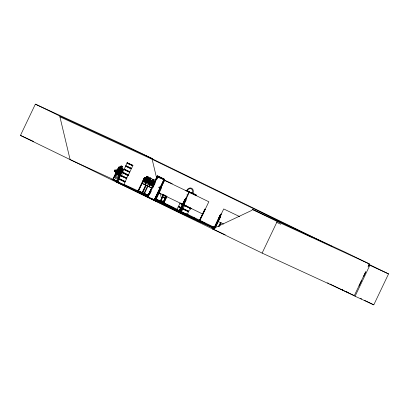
<?xml version="1.0" encoding="UTF-8"?>
<svg xmlns="http://www.w3.org/2000/svg" width="409" height="409" viewBox="0 0 409 409"><rect width="100%" height="100%" fill="white"/><g stroke="black" fill="none" stroke-linecap="round" stroke-linejoin="round"><path stroke-width="0.61" d="M158.943 187.424L159.265 187M159.377 187.695L159.346 187.368M159.438 187.414L159.316 187.066M159.786 187.496C158.447 186.714 160.272 188.074 159.326 187.67M142.409 193.017L143.068 193.299L142.327 193.017L142.45 192.762L142.869 193.14M137.935 190.86L142.588 193.14L142.792 192.654L142.281 192.409M142.951 192.966L143.063 193.309M117.91 182.071L117.772 181.724L117.726 181.979M178.968 211.76L184.873 199.382L185.313 199.592L184.873 199.382L179.024 211.816L179.674 211.54L179.326 211.934M118.63 173.14L118.733 172.869L118.533 173.089M197.987 221.008L200.819 222.317M200.891 222.097L198.043 220.758L198.12 221.075M162.496 202.68L162.409 202.332L165.21 203.897M165.2 203.881L162.342 202.537M165.282 203.682L165.348 204.004L162.286 202.588M142.158 183.447L142.409 181.708M145.031 184.827L145.282 183.084L147.235 179.004L147.976 178.687M145.093 184.791L145.338 183.099M116.718 171.289L116.458 173.022L119.965 174.684L121.202 173.416L123.15 169.326L122.869 168.528L121.913 168.079M116.519 172.987L116.764 171.299M161.166 202.823L161.126 202.516L164.837 204.638L155.578 200.129M162.992 195.19L162.639 196.887L165.451 198.258L166.621 196.959M218.268 220.124L218.611 218.472M180.057 211.013L180.308 208.738L178.201 211.335L178.753 211.606L180.369 208.769M179.73 212.128L180.185 212.343L186.064 199.955L180.103 212.307C179.49 212.752 182.312 204.638 178.457 211.443L180.318 208.743M179.771 211.473L180.538 208.846M179.796 212.092L180.497 208.83M179.658 210.819L180.446 208.805M70.138 159.612L20.45 135.42L35.368 104.147L127.598 146.611L152.419 158.702L152.143 159.285L156.575 177.884M118.349 181.811L70.103 159.597L59.913 116.816L60.189 116.233L152.419 158.702M114.321 171.376L114.995 169.955L116.493 170.665M115.742 172.112L115.246 173.15L115.553 173.891L119.566 175.798L121.279 176.034M116.969 169.643L115.307 173.155L115.594 173.851L119.581 175.742L121.248 175.972M112.94 179.162C112.148 180.021 113.62 178.615 113.145 179.817L118.988 167.404L118.61 167.225M112.71 179.607L118.656 167.199L119.402 166.887L120.42 167.368M119.648 172.879L118.145 172.163L117.429 173.692L116.396 173.201L115.66 173.518L113.712 177.603L113.462 179.341L116.974 181.008L118.211 179.74L120.164 175.645L119.883 174.853L118.912 174.392L119.648 172.879L118.85 174.428L119.356 175.287L117.996 178.135L116.667 178.994L115.272 178.334L115.108 176.76L116.463 173.917L117.455 173.764L118.17 172.235M112.843 179.699L112.189 179.249M113.135 179.807L113.38 179.372M120.435 167.439L121.136 165.839L122.639 166.555L121.841 168.104L122.347 168.968L120.987 171.811L119.663 172.675L118.267 172.01L118.099 170.441L119.459 167.598L120.445 167.445L121.171 165.921M118.845 170.793L120.205 167.951L121.596 168.61L120.241 171.458L117.347 170.134L116.483 170.66M185.737 199.791L179.479 212.557L115.987 181.652L116.171 181.264L116.81 181.555L119.704 175.338M116.432 181.847L116.616 181.458L147.45 196.126L147.26 196.509L116.545 181.908L117.26 180.384M121.555 171.381L122.628 169.132L123.037 169.326M121.585 171.397L122.659 169.147M117.127 181.703L117.291 181.228L117.189 181.734M120.088 175.517L117.163 181.724L112.685 179.597M123.083 169.316L121.156 173.38L119.955 174.617M123.717 184.74L117.991 182.01L119.259 179.341L124.996 182.077L123.697 184.812L119.689 182.941M122.593 172.342L123.907 169.607L129.643 172.342L128.339 175.078L122.797 172.424M125.266 169.577L124.172 169.029L125.742 166.269M127.107 162.874L125.803 165.614L129.76 167.532M121.483 175.471L122.189 173.963M120.619 179.311L125.272 181.504L126.626 178.651L121.1 176.003M126.693 178.002L128.216 175.338L122.465 172.593L123.022 172.889M129.587 164.07L132.864 165.604L131.545 168.344L129.76 167.532M147.93 196.499L137.291 191.238L137.475 190.85L143.794 193.779M137.71 190.809L138.314 190.722L138.191 190.983C136.412 190.395 138.554 190.926 137.94 190.845M137.94 190.891L144.362 177.624L145.103 177.312L146.136 177.803L146.862 176.284L148.38 177.005L147.649 178.528L149.009 179.183L149.735 177.659L151.248 178.385L150.517 179.904L151.984 180.604L152.715 179.081L154.229 179.807L153.498 181.325L154.484 181.795L145.098 177.373M144.403 177.67L142.465 181.724L142.22 183.416L151.555 187.879M138.007 191.586L138.191 191.197M144.311 178.733L138.354 191.09L144.326 178.743L143.912 178.544M138.559 191.841L138.743 191.453M146.892 176.356L146.156 177.879L145.159 178.022L143.804 180.865L143.978 182.445L145.394 183.125M147.572 178.554L148.303 177.031L146.887 176.356M145.855 185.001L142.138 192.9L145.87 185.006M142.675 192.603L142.593 193.114L146.284 185.205M144.474 193.621L148.191 195.241L143.16 193.104L142.823 193.81L146.11 195.41M144.04 193.779L144.152 193.513L143.339 193.462M144.162 193.518L143.539 193.549M143.789 193.692L144.121 193.293L143.881 193.733M143.84 193.713L147.613 185.839M144.132 193.513L143.303 193.488M148.032 186.039L144.321 193.943L144.535 193.493L144.009 193.237M151.719 181.167L149.776 185.226L148.569 186.458M149.827 185.257L151.78 181.167L151.504 180.374M152.01 180.676L152.741 179.157L154.152 179.832L153.421 181.351L153.937 182.225L152.583 185.067L151.243 185.921L149.827 185.246L148.585 186.524M147.48 196.596L147.93 196.254L147.705 196.703M148.211 195.113L153.866 183.304M157.455 175.788L147.516 196.622L157.455 175.788L164.735 179.326L154.796 200.165L154.305 199.929L163.963 179.704L157.772 176.688L148.16 196.933M147.736 196.724L157.618 176.008L164.587 179.403L154.704 200.119M148.896 194.75L150.543 191.228M152.981 186.115L153.666 184.347M150.103 193.549L151.197 191.254M152.843 187.808L155.308 182.644M156.949 179.198L158.043 176.903L157.792 176.785L164.096 179.848M146.074 195.906L149.254 197.424M152.588 199.142L151.361 198.544L151.238 198.8L153.058 199.648L153.181 199.393L152.588 199.142L152.465 199.398L153.181 199.393M151.514 198.938L151.361 198.544M152.889 199.249L153.058 199.648M159.014 187.123L159.004 187.542M153.61 199.955L153.733 199.699C154.786 201.156 156.253 200.43 155.359 199.883M159.561 187.557L159.566 187.164M153.891 200.093L153.733 199.699M163.84 179.73L154.259 199.822L154.51 199.94M155.558 200.19L154.351 199.991L154.602 200.032M160.083 187.859L160.159 187.9M154.392 199.981L154.27 200.236L154.111 199.843L154.392 199.981L153.048 199.341L152.92 199.602L155.43 200.804M155.604 197.644L158.344 191.903M159.985 188.457L163.544 180.998M154.674 200.108L164.735 179.326M155.256 200.441L155.558 200.548L161.402 188.13L160.962 187.92L154.837 200.553L164.576 180.41L188.902 192.066L179.449 211.99M155.63 200.016L155.292 200.758L156.642 201.392L156.489 200.998L156.642 201.392M161.489 202.123L161.611 201.867L158.426 200.707L160.921 201.785M158.743 200.543L158.457 200.686M160.2 201.53L163.268 194.71M160.144 201.504L163.365 194.756M160.451 201.657L163.595 194.868M160.415 201.642L162.889 196.601M155.026 199.873L162.399 203.462L162.583 203.079L163.14 203.334L154.628 199.188M165.957 196.243L162.501 203.513M162.833 203.12L162.777 203.641L162.869 203.135M166.085 196.305L162.751 203.626M166.212 196.361L162.654 203.59M162.864 203.687L166.611 195.855M166.519 196.294L163.309 203.048L165.814 198.028M166.852 196.453L163.559 203.171L163.943 202.798M166.949 196.499L163.728 203.253M178.626 210.441L176.882 209.572L178.201 206.836M180.042 203.498L178.472 206.259L179.04 206.55M178.595 211.581L177.557 211.024L178.61 211.54M178.324 211.479L178.447 211.218L181.284 212.527L181.161 212.782L178.155 211.356M178.927 212.302L179.111 211.913M179.341 212.486L179.525 212.102M179.883 212.194L189.321 192.271L208.841 201.77L199.285 221.647C200.175 220.594 198.339 222.24 199.28 221.085M187.215 214.541L181.463 211.801L182.777 209.06L185.998 210.63M189.469 209.797L188.789 211.218L183.043 208.488L184.597 205.747L179.827 203.416M185.998 210.63L188.518 211.79L187.215 214.536L185.42 213.728M189.362 208.483L190.461 209.014L191.202 208.503M198.938 221.479L204.919 209.132L199.081 221.545M214.572 227.552L212.527 226.918L214.454 227.731M221.126 214.009L220.487 214.367L214.147 227.675L214.623 227.9L223.718 208.958L239.556 216.55M214.234 227.711L214.531 227.302L214.106 227.655M221.151 214.081L220.548 214.418L218.57 218.462L218.186 220.144M214.515 227.292L214.837 227.45L214.515 227.854L220.385 215.456L220.154 215.338L214.27 227.731M212.527 226.918L214.618 227.9L219.142 218.314M219.761 217.532L221.121 214.689M220.543 216.678L215.124 228.038L220.543 216.678L220.129 216.479M218.743 226.443L220.625 222.506M218.841 226.489L220.722 222.552M219.342 226.039L220.952 222.665M219.444 226.085L221.054 222.711M368.049 266.837L369.419 263.969L344.593 251.878L252.363 209.408L251.934 210.313L212.47 228.917M70.317 159.694L262.118 253.094L277.19 221.499L369.419 263.969M354.623 294.986L365.856 271.433M359.036 285.932L361.474 280.819M363.642 276.269L365.539 272.292M368.524 266.039L369.066 264.904M355.089 296.244L369.848 265.293L388.55 273.902L373.79 304.853L355.089 296.244L329.812 283.938M179.607 210.195L180.379 208.769L179.183 211.806L179.561 211.99M178.396 211.433L180.308 208.738M145.573 195.635L147.9 196.509M166.555 196.913L165.446 198.191L162.664 196.836M151.55 187.879L152.363 187.056M152.393 187.102L151.56 187.946L142.153 183.447M164.06 194.883L164.244 195.2M113.175 179.571L111.938 179.214L113.165 179.822M159.495 187.21L159.203 187.521M159.556 187.399L159.091 187.542M118.876 170.466L119.745 169.863C118.753 166.887 120.67 167.174 120.205 169.658C121.821 167.731 123.375 169.05 120.358 170.164M150.016 184.009L151.335 183.109L151.207 181.586M146.954 180.047L146.105 180.62L146.202 181.678M147.46 179.101L145.947 180.108C146.407 177.624 144.469 177.307 145.486 180.308C142.327 181.473 143.978 182.828 145.65 180.798L145.814 182.716M115.67 173.523L116.396 173.201M190.43 208.999L191.11 208.8M149.919 184.679L151.499 183.6C151.008 186.192 153.027 186.591 151.954 183.421C155.001 182.322 153.416 180.988 151.795 182.905L151.575 181.049M212.849 226.755L214.536 227.562M138.273 190.492L138.569 190.64M138.61 190.814L142.22 192.537M154.351 199.991L155.394 200.39M154.965 200.298L156.765 201.136M179.193 211.315L179.597 211.504M179.024 211.816L179.924 212.107M132.327 165.236L127.158 162.756L128.303 163.263M127.705 163.114L127.112 162.864L132.864 165.599M128.206 163.406L128.953 163.789L128.605 163.62M132.695 165.4L131.166 164.623M128.308 163.677L128.436 163.661M131.269 164.97L131.151 164.98M132.767 165.778L127.035 163.043L127.634 163.303M186.33 190.333L186.683 190.538M194.638 194.454L195.292 194.771L186.054 190.359L195.839 194.96M190.885 192.578L191.652 192.905M195.717 195.2L196.289 195.492L185.983 190.548L186.576 190.798M190.63 192.583L192.414 193.401M190.482 192.598L190.768 192.849L190.441 192.578M196.427 195.205L191.806 192.982M192.419 193.61L191.908 193.437M194.796 194.699L194.94 194.827M194.894 194.75L194.807 194.766M125.793 166.049L131.407 168.748M123.963 169.377L129.592 172.056M129.857 171.984L124.039 169.208M122.639 172.266L128.17 174.894M128.058 175.149L124.259 173.36M126.856 174.817L126.708 174.812M128.221 175.338L127.628 175.088M127.91 175.42L122.393 172.782M121.366 175.43L126.315 177.828M121.233 175.609L126.662 178.196M180.175 203.104L184.648 205.282M180.093 203.278L184.561 205.456M184.75 205.333L190.364 208.028M184.669 205.507L190.277 208.201M189.934 208.293L184.592 205.742M119.607 179.024L125.215 181.724M119.52 179.203L124.944 181.79M178.549 206.519L183.017 208.697M178.462 206.698L182.935 208.871M183.12 208.748L188.549 211.335M183.038 208.922L188.462 211.509M117.996 182L118.59 182.266M118.094 182.286L118.462 182.491M177.148 209.587L177.501 209.791M181.627 212.005L180.788 211.611M187.153 214.659L181.964 212.205M162.716 203.063L163.125 203.253L162.884 203.692M132.91 165.497L131.816 164.934M127.311 162.951L129.638 164.019M132.317 165.226L132.71 165.415M132.271 165.354L132.659 165.512M186.31 190.328L186.708 190.507M187.363 191.029L187.751 191.218M195.829 194.945L196.223 195.134M191.141 193.017L191.698 193.273L190.625 192.711M195.788 195.073L196.381 195.323L195.246 194.822M192.302 193.626L192.23 193.518M126.309 177.823L126.908 178.084M189.827 207.547L190.216 207.726M120.123 179.024L119.535 178.759L120.624 179.311M117.368 181.264L116.979 181.08M123.037 184.674L123.436 184.853M186.647 214.193L187.235 214.464L186.673 214.168M59.913 116.816L152.143 159.285L311.786 237.021M276.76 222.404L280.804 224.265M157.567 176.969L159.822 178.007M164.336 180.088L172.24 183.723M153.794 184.408L153.539 184.29M157.869 192.204L160.691 193.508M161.821 194.024L165.773 195.845M190.42 209.06L189.347 208.539M20.45 135.42L33.778 141.555M143.16 193.104L148.007 195.333M123.559 184.208L147.864 195.4M155.389 198.866L162.547 202.164M160.665 201.366L163.416 202.706M158.426 200.707L160.916 201.862M137.291 191.238L140.093 192.527M115.987 181.652L116.545 181.908M162.399 203.462L162.956 203.718M155.067 200.303L155.517 200.517M177.552 211.075L181.167 212.706M214.73 228.309L178.815 211.755L178.631 212.143L213.968 228.432M212.251 228.815L225.201 234.776M262.118 253.094L354.352 295.559M131.545 164.955L131.447 164.909M186.146 190.384L187.184 190.855M190.722 192.47L191.821 192.982M128.533 163.779L128.211 163.62L128.748 163.82M131.642 165.262L132.179 165.507M192.199 193.38L192.47 193.508L190.625 192.578M130.144 168.411L131.269 168.927L129.914 171.76L125.266 169.577M127.24 174.49L127.777 174.735M127.133 174.709L127.695 174.945M187.659 210.712L188.196 210.962M123.053 184.679L121.846 184.116M187.905 191.064L186.693 190.507L188.631 191.407M128.293 163.263L131.171 164.633M190.016 192.286L190.676 192.588M195.251 194.812L193.856 194.168M131.069 164.791L131.734 165.093M192.353 193.646L192.02 193.488M128.165 163.549L128.825 163.856M194.5 194.679L195.159 194.986M130.149 168.416L125.527 166.187M127.153 174.694L123.625 173.007M126.34 174.699L126.995 175.006M184.06 204.761L184.72 205.073M183.089 208.488L179.035 206.545M182.818 209.06L178.196 206.831M180.149 211.07L181.54 211.724M180.88 211.422L181.509 211.806M148.119 196.913L147.598 196.663M187.843 191.172L188.529 191.565M193.907 194.045L194.648 194.387M128.958 163.559L129.689 163.912M187.762 191.351L188.493 191.698M189.198 192.102L189.929 192.445M192.342 193.575L193.068 193.917M122.838 168.58L119.392 166.944L118.697 167.24L116.304 172.317L119.101 173.646L119.776 172.225L116.984 170.896M186.801 199.014L185.313 198.309M116.396 173.263L119.847 174.899M180.113 211.151L180.85 211.494M113.319 179.5L117.782 181.729M199.224 221.617L205.252 209.296L204.822 209.086M188.58 191.463L189.331 191.887M186.944 194.894L187.7 195.251M185.405 198.109L186.167 198.472M183.799 201.484L184.556 201.841M187.9 206.642L185.768 205.615M121.12 183.774L118.446 182.486M150.41 184.024L151.826 184.704L153.181 181.862L151.765 181.182L151.499 180.374M158.677 192.787L182.997 204.449M217.813 221.335L223.467 224.045M179.147 211.56L179.285 211.908M193.963 193.989L194.689 194.336M192.419 193.345L193.15 193.697M193.099 193.805L191.719 193.125M130.389 164.392L131.115 164.745M128.636 163.758L129.505 164.249M124.377 173.125L125.103 173.477M181.841 203.708L182.572 204.055M190.067 192.225L190.717 192.547M124.27 173.35L123.094 172.746M126.478 174.469L127.127 174.796M123.482 173.334L124.132 173.646M178.677 210.364L177.491 209.786M185.405 213.789L186.969 214.556M178.58 210.558L177.015 209.791M199.393 221.146L199.086 220.998M119.73 182.874L118.135 182.179M146.018 155.803L332.359 246.545M369.056 264.413L388.55 273.902M368.724 264.746L369.848 265.293M252.363 209.408L277.19 221.499M35.368 104.147L60.189 116.233M186.243 190.451L187.634 191.11M185.635 199.745L186.064 199.955M183.416 204.648L202.936 214.152M164.244 195.788L165.374 196.34M360.6 298.432L361.745 298.989M364.613 300.385L373.79 304.853M154.996 198.493L159.51 200.691M160.236 200.998L177.45 209.418M186.979 214.065L215.062 227.741M341.796 289.444L342.936 290.001M345.85 291.423L348.708 292.813M166.678 204.495L172.997 207.573M187.358 214.567L189.081 215.405M193.677 217.644L194.822 218.202M199.996 220.722L205.165 223.237M212.056 226.596L214.357 227.716M327.517 282.818L328.662 283.376M163.36 203.074L160.067 201.473M155.011 199.122L179.101 210.865M180.246 211.427L214.638 228.171M137.475 190.85L148.401 196.172M154.842 199.531L178.917 211.254M180.042 211.79L213.881 228.278M116.171 181.264L179.663 212.169M131.672 165.221L132.209 165.487M180.66 203.13L181.197 203.391M186.054 214.106L186.596 214.372M118.452 182.491L118.983 182.757M190.865 192.583L192.286 193.375A3.609 2.873 -65.3 0 0 191.254 188.861A3.609 2.873 -65.3 0 0 187.118 190.86M127.736 163.033L127.168 162.746M130.926 168.273L131.493 168.564L125.665 165.793M122.72 172.562L123.094 172.777M184.863 205.17L185.241 205.359M124.438 181.785L125.006 182.071M187.025 214.444L181.458 211.801M181.606 212.026L181.979 212.21M123.068 184.643L123.457 184.837M126.575 178.375L120.941 175.706M116.989 181.57L117.899 182.102M147.45 196.126L147.26 196.509M146.013 194.255L148.094 195.502M122.986 172.455L121.734 171.223L117.715 169.316L116.928 169.602L116.468 170.594L114.96 169.878L114.244 171.402L115.819 172.087L115.941 173.079L118.738 174.408L120.297 174.214L120.977 172.792L120.144 171.463M160.267 193.38L162.332 202.061M186.657 190.635A4.32 3.441 -65.3 0 1 191.611 188.242A4.32 3.441 -65.3 0 1 192.849 193.651M149.157 184.111L148.641 184.045L148.513 182.174C146.841 184.203 145.195 182.849 148.349 181.683C147.332 178.682 149.27 178.999 148.81 181.484C150.43 179.566 152.015 180.896 148.968 181.995L149.157 184.111M120.778 171.954L120.543 172.424L118.697 172.578C120.681 174.219 119.346 175.896 118.211 172.741C115.226 173.789 115.578 171.852 118.017 172.281C116.141 170.691 117.455 169.075 118.523 172.117L120.778 171.954M115.118 170.323L114.678 171.238L115.18 171.473L115.614 170.558L115.118 170.323M117.209 174.27L115.854 177.117L117.25 177.777L118.605 174.934L117.209 174.27M118.308 172.613L118.063 173.119L118.963 173.549L119.203 173.038L118.308 172.613M121.299 166.294L121.059 166.8L121.954 167.225L122.199 166.719L121.299 166.294M145.916 178.385L144.561 181.228L145.972 181.903L147.332 179.06L145.916 178.385M147.015 176.729L146.775 177.235L147.685 177.67L147.925 177.163L147.015 176.729M148.038 179.403L146.683 182.245L146.857 183.825L148.268 184.505L149.607 183.646L150.962 180.804L150.451 179.934L151.177 178.411L149.755 177.731L149.029 179.254L148.038 179.403M148.794 179.766L147.439 182.608L148.85 183.283L150.205 180.441L148.794 179.766M149.893 178.109L149.653 178.615L150.558 179.05L150.803 178.544L149.893 178.109M152.864 179.525L152.623 180.037L153.533 180.471L153.774 179.96L152.864 179.525M194.853 194.577L195.124 194.704L194.873 194.582"/></g></svg>
